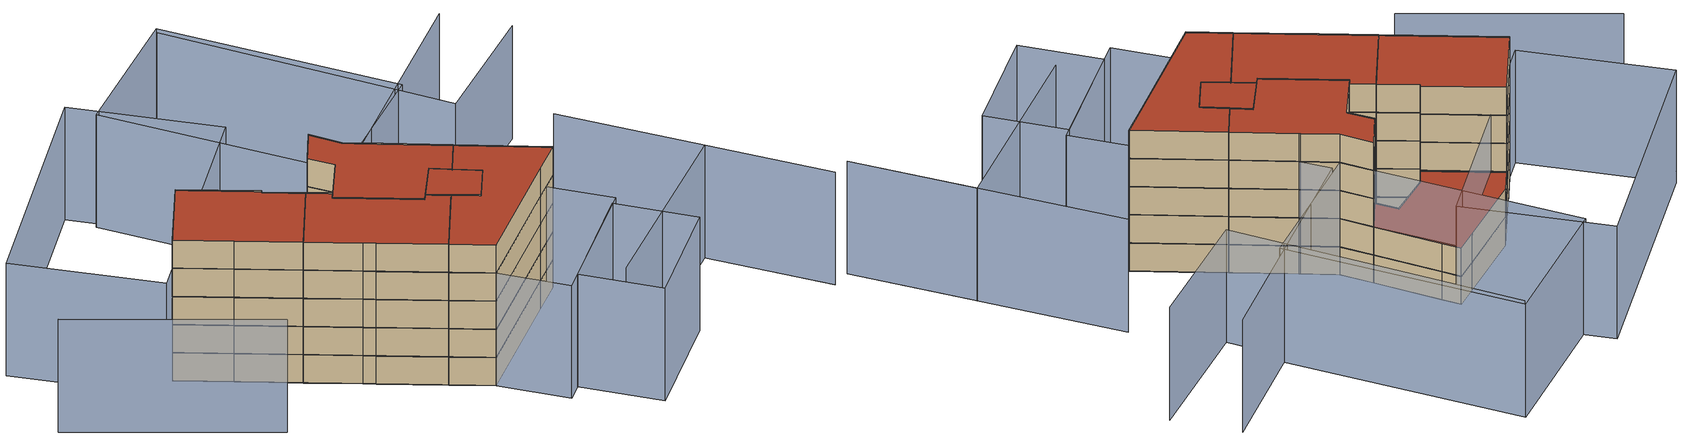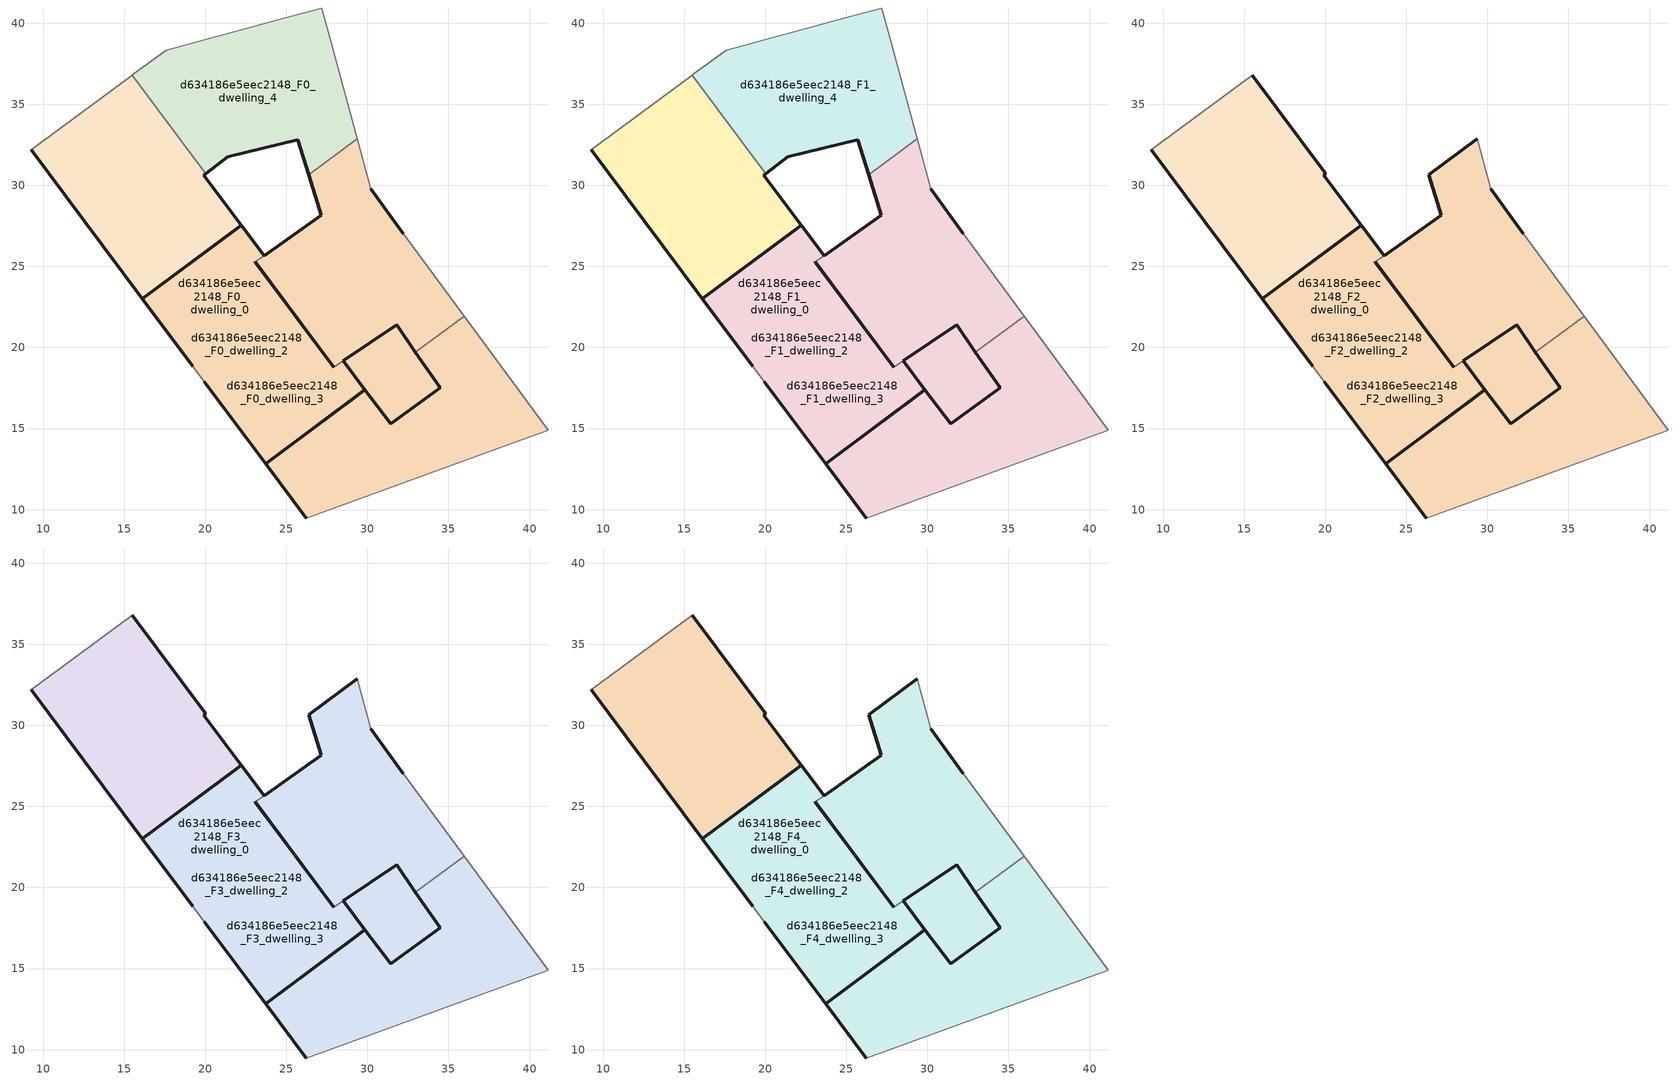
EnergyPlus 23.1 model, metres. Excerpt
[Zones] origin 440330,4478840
d634186e5eec2148_F0_dwelling_0
 floor ground (EU_floor_Construction): 37.81,13.7 41.15,14.91 35.96,21.94 32.96,19.71 34.48,17.51 31.44,15.28 29.85,17.38 29.29,16.96 23.73,12.82 26.22,9.49 z0; 29.85,17.38 28.5,19.17 27.93,18.79 23.09,25.27 23.65,25.67 22.23,27.55 21.69,27.15 16.13,23 19.23,18.85 19.95,17.89 23.73,12.82 z0
 wall outside (EU_wall_Construction): 26.22,9.49 23.73,12.82 29.85,17.38 31.44,15.28 34.48,17.51 32.97,19.71 z0:3
 wall adiabatic (EU_wall_Construction): 35.96,21.94 41.15,14.91 37.82,13.7 26.22,9.49 z0:3
 wall to d634186e5eec2148_F0_dwelling_2 (EU_wall_Construction): 32.96,19.71 35.96,21.94 z0:3
d634186e5eec2148_F0_dwelling_1
 floor ground (EU_floor_Construction): 37.81,13.7 41.15,14.91 35.96,21.94 32.96,19.71 34.48,17.51 31.44,15.28 29.85,17.38 29.29,16.96 23.73,12.82 26.22,9.49 z0; 29.85,17.38 28.5,19.17 27.93,18.79 25.51,22.03 23.09,25.27 23.65,25.67 22.23,27.55 16.13,23 19.23,18.85 19.95,17.89 23.73,12.82 z0; 32.96,19.71 35.96,21.94 32.33,26.86 32.21,27.03 30.2,29.79 29.37,32.87 26.39,30.65 27.16,28.16 23.65,25.67 23.09,25.27 23.1,25.27 25.51,22.03 27.93,18.79 28.5,19.17 31.8,21.4 z0; 34.48,17.51 32.96,19.71 31.8,21.4 28.5,19.17 29.85,17.38 31.44,15.28 z0; 21.69,27.15 22.23,27.55 19.91,30.63 20.04,30.72 15.51,36.8 9.28,32.19 12.52,27.84 16.13,23 z0; 21.69,27.15 16.13,23 22.23,27.55 z0
 wall outside (EU_wall_Construction): 19.23,18.85 16.13,23 21.69,27.15 22.23,27.55 23.65,25.67 / 23.09,25.27 27.93,18.79 / 28.5,19.17 29.85,17.38 29.29,16.96 23.73,12.82 19.95,17.89 z0:3
 wall adiabatic (EU_wall_Construction): 19.95,17.89 19.23,18.85 z0:3
 wall to d634186e5eec2148_F0_dwelling_2 (EU_wall_Construction): 23.65,25.67 23.09,25.27 / 27.93,18.79 28.5,19.17 z0:3
d634186e5eec2148_F0_dwelling_2
 floor ground (EU_floor_Construction): 29.29,16.96 29.85,17.38 28.5,19.17 27.93,18.79 25.51,22.03 23.09,25.27 23.65,25.67 22.23,27.55 21.69,27.15 16.13,23 19.23,18.85 19.95,17.89 23.73,12.82 z0; 32.96,19.71 35.96,21.94 32.33,26.86 32.21,27.03 30.2,29.79 29.37,32.87 26.39,30.65 27.16,28.16 23.65,25.67 23.09,25.27 23.1,25.27 25.51,22.03 27.93,18.79 28.5,19.17 31.8,21.4 z0
 wall outside (EU_wall_Construction): 23.65,25.67 27.16,28.16 26.39,30.65 / 30.2,29.79 32.21,27.03 / 32.97,19.71 31.8,21.4 28.5,19.17 / 27.93,18.79 23.1,25.27 23.09,25.27 z0:3
 wall adiabatic (EU_wall_Construction): 29.37,32.87 30.2,29.79 / 32.21,27.03 32.33,26.86 35.96,21.94 z0:3
 wall to d634186e5eec2148_F0_dwelling_4 (EU_wall_Construction): 26.39,30.65 29.37,32.87 z0:3
d634186e5eec2148_F0_dwelling_3
 floor ground (EU_floor_Construction): 21.69,27.15 22.23,27.55 19.91,30.63 20.04,30.72 15.51,36.8 9.28,32.19 12.52,27.84 16.13,23 z0; 21.69,27.15 16.13,23 22.23,27.55 z0; 29.29,16.96 29.85,17.38 28.5,19.17 27.93,18.79 23.09,25.27 23.65,25.67 22.23,27.55 16.13,23 19.23,18.85 19.95,17.89 23.73,12.82 z0
 wall outside (EU_wall_Construction): 20.04,30.72 19.91,30.63 22.23,27.55 16.13,23 12.52,27.84 9.28,32.19 z0:3
 wall adiabatic (EU_wall_Construction): 9.28,32.19 15.51,36.8 z0:3
 wall to d634186e5eec2148_F0_dwelling_4 (EU_wall_Construction): 15.51,36.8 20.04,30.72 z0:3
d634186e5eec2148_F0_dwelling_4
 floor ground (EU_floor_Construction): 29.37,32.87 27.67,39.14 27.19,40.94 24.84,40.3 17.61,38.34 15.61,36.87 15.51,36.8 20.04,30.72 21.38,31.77 25.72,32.82 26.39,30.65 z0
 wall outside (EU_wall_Construction): 26.39,30.65 25.72,32.82 21.38,31.77 20.04,30.72 z0:3
 wall adiabatic (EU_wall_Construction): 15.51,36.8 15.61,36.87 17.61,38.34 24.84,40.3 27.19,40.94 27.67,39.14 29.37,32.87 z0:3
d634186e5eec2148_F1_dwelling_0
 floor outside (EU_floor_Construction): 37.81,13.7 41.15,14.91 35.96,21.94 32.96,19.71 34.48,17.51 31.44,15.28 29.85,17.38 29.29,16.96 23.73,12.82 26.22,9.49 z3
 floor to d634186e5eec2148_F0_dwelling_0 (EU_floor_Construction): 29.85,17.38 28.5,19.17 27.93,18.79 23.09,25.27 23.65,25.67 22.23,27.55 21.69,27.15 16.13,23 19.23,18.85 19.95,17.89 23.73,12.82 z3
 wall outside (EU_wall_Construction): 26.22,9.49 23.73,12.82 29.85,17.38 31.44,15.28 34.48,17.51 32.97,19.71 z3:6
 wall adiabatic (EU_wall_Construction): 35.96,21.94 41.15,14.91 37.82,13.7 26.22,9.49 z3:6
 wall to d634186e5eec2148_F1_dwelling_2 (EU_wall_Construction): 32.96,19.71 35.96,21.94 z3:6
d634186e5eec2148_F1_dwelling_1
 floor outside (EU_floor_Construction): 21.69,27.15 22.23,27.55 19.91,30.63 20.04,30.72 15.51,36.8 9.28,32.19 12.52,27.84 16.13,23 z3
 floor to d634186e5eec2148_F0_dwelling_1 (EU_floor_Construction): 37.81,13.7 41.15,14.91 35.96,21.94 32.96,19.71 34.48,17.51 31.44,15.28 29.85,17.38 29.29,16.96 23.73,12.82 26.22,9.49 z3; 29.85,17.38 28.5,19.17 27.93,18.79 25.51,22.03 23.09,25.27 23.65,25.67 22.23,27.55 16.13,23 19.23,18.85 19.95,17.89 23.73,12.82 z3; 32.96,19.71 35.96,21.94 32.33,26.86 32.21,27.03 30.2,29.79 29.37,32.87 26.39,30.65 27.16,28.16 23.65,25.67 23.09,25.27 23.1,25.27 25.51,22.03 27.93,18.79 28.5,19.17 31.8,21.4 z3; 34.48,17.51 32.96,19.71 31.8,21.4 28.5,19.17 29.85,17.38 31.44,15.28 z3
 floor to d634186e5eec2148_F0_dwelling_3 (EU_floor_Construction): 21.69,27.15 16.13,23 22.23,27.55 z3
 wall outside (EU_wall_Construction): 19.23,18.85 16.13,23 21.69,27.15 22.23,27.55 23.65,25.67 / 23.09,25.27 27.93,18.79 / 28.5,19.17 29.85,17.38 29.29,16.96 23.73,12.82 19.95,17.89 z3:6
 wall adiabatic (EU_wall_Construction): 19.95,17.89 19.23,18.85 z3:6
 wall to d634186e5eec2148_F1_dwelling_2 (EU_wall_Construction): 23.65,25.67 23.09,25.27 / 27.93,18.79 28.5,19.17 z3:6
d634186e5eec2148_F1_dwelling_2
 floor to d634186e5eec2148_F0_dwelling_2 (EU_floor_Construction): 29.29,16.96 29.85,17.38 28.5,19.17 27.93,18.79 25.51,22.03 23.09,25.27 23.65,25.67 22.23,27.55 21.69,27.15 16.13,23 19.23,18.85 19.95,17.89 23.73,12.82 z3; 32.96,19.71 35.96,21.94 32.33,26.86 32.21,27.03 30.2,29.79 29.37,32.87 26.39,30.65 27.16,28.16 23.65,25.67 23.09,25.27 23.1,25.27 25.51,22.03 27.93,18.79 28.5,19.17 31.8,21.4 z3
 wall outside (EU_wall_Construction): 23.65,25.67 27.16,28.16 26.39,30.65 / 30.2,29.79 32.21,27.03 / 32.97,19.71 31.8,21.4 28.5,19.17 / 27.93,18.79 23.1,25.27 23.09,25.27 z3:6
 wall adiabatic (EU_wall_Construction): 29.37,32.87 30.2,29.79 / 32.21,27.03 32.33,26.86 35.96,21.94 z3:6
 wall to d634186e5eec2148_F1_dwelling_4 (EU_wall_Construction): 26.39,30.65 29.37,32.87 z3:6
d634186e5eec2148_F1_dwelling_3
 floor to d634186e5eec2148_F0_dwelling_3 (EU_floor_Construction): 21.69,27.15 22.23,27.55 19.91,30.63 20.04,30.72 15.51,36.8 9.28,32.19 12.52,27.84 16.13,23 z3; 21.69,27.15 16.13,23 22.23,27.55 z3; 29.29,16.96 29.85,17.38 28.5,19.17 27.93,18.79 23.09,25.27 23.65,25.67 22.23,27.55 16.13,23 19.23,18.85 19.95,17.89 23.73,12.82 z3
 wall outside (EU_wall_Construction): 20.04,30.72 19.91,30.63 22.23,27.55 16.13,23 12.52,27.84 9.28,32.19 z3:6
 wall adiabatic (EU_wall_Construction): 9.28,32.19 15.51,36.8 z3:6
 wall to d634186e5eec2148_F1_dwelling_4 (EU_wall_Construction): 15.51,36.8 20.04,30.72 z3:6
d634186e5eec2148_F1_dwelling_4
 floor to d634186e5eec2148_F0_dwelling_4 (EU_floor_Construction): 29.37,32.87 27.67,39.14 27.19,40.94 24.84,40.3 17.61,38.34 15.61,36.87 15.51,36.8 20.04,30.72 21.38,31.77 25.71,32.82 26.39,30.65 z3
 wall outside (EU_wall_Construction): 26.39,30.65 25.72,32.82 21.38,31.77 20.04,30.72 z3:6
 wall adiabatic (EU_wall_Construction): 15.51,36.8 15.61,36.87 17.61,38.34 24.84,40.3 27.19,40.94 27.67,39.14 29.37,32.87 z3:6
 roof outside (EU_roof_Construction): 27.19,40.94 27.67,39.14 29.37,32.87 26.39,30.65 25.72,32.82 21.38,31.77 20.04,30.72 15.51,36.8 15.61,36.87 17.61,38.34 24.84,40.3 z6
d634186e5eec2148_F2_dwelling_0
 floor outside (EU_floor_Construction): 37.81,13.7 41.15,14.91 35.96,21.94 32.96,19.71 34.48,17.51 31.44,15.28 29.85,17.38 29.29,16.96 23.73,12.82 26.22,9.49 z6
 floor to d634186e5eec2148_F1_dwelling_0 (EU_floor_Construction): 29.85,17.38 28.5,19.17 27.93,18.79 23.09,25.27 23.65,25.67 22.23,27.55 21.69,27.15 16.13,23 19.23,18.85 19.95,17.89 23.73,12.82 z6
 wall outside (EU_wall_Construction): 26.22,9.49 23.73,12.82 29.85,17.38 31.44,15.28 34.48,17.51 32.97,19.71 z6:9
 wall adiabatic (EU_wall_Construction): 35.96,21.94 41.15,14.91 37.82,13.7 26.22,9.49 z6:9
 wall to d634186e5eec2148_F2_dwelling_2 (EU_wall_Construction): 32.96,19.71 35.96,21.94 z6:9
d634186e5eec2148_F2_dwelling_1
 floor outside (EU_floor_Construction): 21.69,27.15 22.23,27.55 19.91,30.63 20.04,30.72 15.51,36.8 9.28,32.19 12.52,27.84 16.13,23 z6
 floor to d634186e5eec2148_F1_dwelling_1 (EU_floor_Construction): 37.81,13.7 41.15,14.91 35.96,21.94 32.96,19.71 34.48,17.51 31.44,15.28 29.85,17.38 29.29,16.96 23.73,12.82 26.22,9.49 z6; 29.85,17.38 28.5,19.17 27.93,18.79 25.51,22.03 23.09,25.27 23.65,25.67 22.23,27.55 16.13,23 19.23,18.85 19.95,17.89 23.73,12.82 z6; 32.96,19.71 35.96,21.94 32.33,26.86 32.21,27.03 30.2,29.79 29.37,32.87 26.39,30.65 27.16,28.16 23.65,25.67 23.09,25.27 23.1,25.27 25.51,22.03 27.93,18.79 28.5,19.17 31.8,21.4 z6; 34.48,17.51 32.96,19.71 31.8,21.4 28.5,19.17 29.85,17.38 31.44,15.28 z6
 floor to d634186e5eec2148_F1_dwelling_3 (EU_floor_Construction): 21.69,27.15 16.13,23 22.23,27.55 z6
 wall outside (EU_wall_Construction): 19.23,18.85 16.13,23 21.69,27.15 22.23,27.55 23.65,25.67 / 23.09,25.27 27.93,18.79 / 28.5,19.17 29.85,17.38 29.29,16.96 23.73,12.82 19.95,17.89 z6:9
 wall adiabatic (EU_wall_Construction): 19.95,17.89 19.23,18.85 z6:9
 wall to d634186e5eec2148_F2_dwelling_2 (EU_wall_Construction): 23.65,25.67 23.09,25.27 / 27.93,18.79 28.5,19.17 z6:9
d634186e5eec2148_F2_dwelling_2
 floor to d634186e5eec2148_F1_dwelling_2 (EU_floor_Construction): 29.29,16.96 29.85,17.38 28.5,19.17 27.93,18.79 25.51,22.03 23.09,25.27 23.65,25.67 22.23,27.55 21.69,27.15 16.13,23 19.23,18.85 19.95,17.89 23.73,12.82 z6; 32.96,19.71 35.96,21.94 32.33,26.86 32.21,27.03 30.2,29.79 29.37,32.87 26.39,30.65 27.16,28.16 23.65,25.67 23.09,25.27 23.1,25.27 25.51,22.03 27.93,18.79 28.5,19.17 31.8,21.4 z6
 wall outside (EU_wall_Construction): 23.65,25.67 27.16,28.16 26.39,30.65 29.37,32.87 / 30.2,29.79 32.21,27.03 / 32.97,19.71 31.8,21.4 28.5,19.17 / 27.93,18.79 23.1,25.27 23.09,25.27 z6:9
 wall adiabatic (EU_wall_Construction): 29.37,32.87 30.2,29.79 / 32.21,27.03 32.33,26.86 35.96,21.94 z6:9
d634186e5eec2148_F2_dwelling_3
 floor to d634186e5eec2148_F1_dwelling_3 (EU_floor_Construction): 21.69,27.15 22.23,27.55 19.91,30.63 20.04,30.72 15.51,36.8 9.28,32.19 12.52,27.84 16.13,23 z6; 21.69,27.15 16.13,23 22.23,27.55 z6; 29.29,16.96 29.85,17.38 28.5,19.17 27.93,18.79 23.09,25.27 23.65,25.67 22.23,27.55 16.13,23 19.23,18.85 19.95,17.89 23.73,12.82 z6
 wall outside (EU_wall_Construction): 15.51,36.8 20.04,30.72 19.91,30.63 22.23,27.55 16.13,23 12.52,27.84 9.28,32.19 z6:9
 wall adiabatic (EU_wall_Construction): 9.28,32.19 15.51,36.8 z6:9
d634186e5eec2148_F3_dwelling_0
 floor outside (EU_floor_Construction): 37.81,13.7 41.15,14.91 35.96,21.94 32.96,19.71 34.48,17.51 31.44,15.28 29.85,17.38 29.29,16.96 23.73,12.82 26.22,9.49 z9
 floor to d634186e5eec2148_F2_dwelling_0 (EU_floor_Construction): 29.85,17.38 28.5,19.17 27.93,18.79 23.09,25.27 23.65,25.67 22.23,27.55 21.69,27.15 16.13,23 19.23,18.85 19.95,17.89 23.73,12.82 z9
 wall outside (EU_wall_Construction): 26.22,9.49 23.73,12.82 29.85,17.38 31.44,15.28 34.48,17.51 32.97,19.71 z9:12
 wall adiabatic (EU_wall_Construction): 35.96,21.94 41.15,14.91 37.82,13.7 26.22,9.49 z9:12
 wall to d634186e5eec2148_F3_dwelling_2 (EU_wall_Construction): 32.96,19.71 35.96,21.94 z9:12
d634186e5eec2148_F3_dwelling_1
 floor outside (EU_floor_Construction): 21.69,27.15 22.23,27.55 19.91,30.63 20.04,30.72 15.51,36.8 9.28,32.19 12.52,27.84 16.13,23 z9
 floor to d634186e5eec2148_F2_dwelling_1 (EU_floor_Construction): 37.81,13.7 41.15,14.91 35.96,21.94 32.96,19.71 34.48,17.51 31.44,15.28 29.85,17.38 29.29,16.96 23.73,12.82 26.22,9.49 z9; 29.85,17.38 28.5,19.17 27.93,18.79 25.51,22.03 23.09,25.27 23.65,25.67 22.23,27.55 16.13,23 19.23,18.85 19.95,17.89 23.73,12.82 z9; 32.96,19.71 35.96,21.94 32.33,26.86 32.21,27.03 30.2,29.79 29.37,32.87 26.39,30.65 27.16,28.16 23.65,25.67 23.09,25.27 23.1,25.27 25.51,22.03 27.93,18.79 28.5,19.17 31.8,21.4 z9; 34.48,17.51 32.96,19.71 31.8,21.4 28.5,19.17 29.85,17.38 31.44,15.28 z9
 floor to d634186e5eec2148_F2_dwelling_3 (EU_floor_Construction): 21.69,27.15 16.13,23 22.23,27.55 z9
 wall outside (EU_wall_Construction): 19.23,18.85 16.13,23 21.69,27.15 22.23,27.55 23.65,25.67 / 23.09,25.27 27.93,18.79 / 28.5,19.17 29.85,17.38 29.29,16.96 23.73,12.82 19.95,17.89 z9:12
 wall adiabatic (EU_wall_Construction): 19.95,17.89 19.23,18.85 z9:12
 wall to d634186e5eec2148_F3_dwelling_2 (EU_wall_Construction): 23.65,25.67 23.09,25.27 / 27.93,18.79 28.5,19.17 z9:12
d634186e5eec2148_F3_dwelling_2
 floor to d634186e5eec2148_F2_dwelling_2 (EU_floor_Construction): 29.29,16.96 29.85,17.38 28.5,19.17 27.93,18.79 25.51,22.03 23.09,25.27 23.65,25.67 22.23,27.55 21.69,27.15 16.13,23 19.23,18.85 19.95,17.89 23.73,12.82 z9; 32.96,19.71 35.96,21.94 32.33,26.86 32.21,27.03 30.2,29.79 29.37,32.87 26.39,30.65 27.16,28.16 23.65,25.67 23.09,25.27 23.1,25.27 25.51,22.03 27.93,18.79 28.5,19.17 31.8,21.4 z9
 wall outside (EU_wall_Construction): 23.65,25.67 27.16,28.16 26.39,30.65 29.37,32.87 / 30.2,29.79 32.21,27.03 / 32.97,19.71 31.8,21.4 28.5,19.17 / 27.93,18.79 23.1,25.27 23.09,25.27 z9:12
 wall adiabatic (EU_wall_Construction): 29.37,32.87 30.2,29.79 / 32.21,27.03 32.33,26.86 35.96,21.94 z9:12
d634186e5eec2148_F3_dwelling_3
 floor to d634186e5eec2148_F2_dwelling_3 (EU_floor_Construction): 21.69,27.15 22.23,27.55 19.91,30.63 20.04,30.72 15.51,36.8 9.28,32.19 12.52,27.84 16.13,23 z9; 21.69,27.15 16.13,23 22.23,27.55 z9; 29.29,16.96 29.85,17.38 28.5,19.17 27.93,18.79 23.09,25.27 23.65,25.67 22.23,27.55 16.13,23 19.23,18.85 19.95,17.89 23.73,12.82 z9
 wall outside (EU_wall_Construction): 15.51,36.8 20.04,30.72 19.91,30.63 22.23,27.55 16.13,23 12.52,27.84 9.28,32.19 z9:12
 wall adiabatic (EU_wall_Construction): 9.28,32.19 15.51,36.8 z9:12
d634186e5eec2148_F4_dwelling_0
 floor outside (EU_floor_Construction): 37.81,13.7 41.15,14.91 35.96,21.94 32.96,19.71 34.48,17.51 31.44,15.28 29.85,17.38 29.29,16.96 23.73,12.82 26.22,9.49 z12
 floor to d634186e5eec2148_F3_dwelling_0 (EU_floor_Construction): 29.85,17.38 28.5,19.17 27.93,18.79 23.09,25.27 23.65,25.67 22.23,27.55 21.69,27.15 16.13,23 19.23,18.85 19.95,17.89 23.73,12.82 z12
 wall outside (EU_wall_Construction): 26.22,9.49 23.73,12.82 29.85,17.38 31.44,15.28 34.48,17.51 32.97,19.71 z12:15
 wall adiabatic (EU_wall_Construction): 35.96,21.94 41.15,14.91 37.82,13.7 26.22,9.49 z12:15
 wall to d634186e5eec2148_F4_dwelling_2 (EU_wall_Construction): 32.96,19.71 35.96,21.94 z12:15
 roof outside (EU_roof_Construction): 23.65,25.67 23.09,25.27 27.93,18.79 28.5,19.17 29.85,17.38 23.73,12.82 19.95,17.89 19.23,18.85 16.13,23 21.69,27.15 22.23,27.55 z15; 35.96,21.94 41.15,14.91 37.81,13.7 26.22,9.49 23.73,12.82 29.29,16.96 29.85,17.38 31.44,15.28 34.48,17.51 32.96,19.71 z15
d634186e5eec2148_F4_dwelling_1
 floor outside (EU_floor_Construction): 21.69,27.15 22.23,27.55 19.91,30.63 20.04,30.72 15.51,36.8 9.28,32.19 12.52,27.84 16.13,23 z12
 floor to d634186e5eec2148_F3_dwelling_1 (EU_floor_Construction): 37.81,13.7 41.15,14.91 35.96,21.94 32.96,19.71 34.48,17.51 31.44,15.28 29.85,17.38 29.29,16.96 23.73,12.82 26.22,9.49 z12; 29.85,17.38 28.5,19.17 27.93,18.79 25.51,22.03 23.09,25.27 23.65,25.67 22.23,27.55 16.13,23 19.23,18.85 19.95,17.89 23.73,12.82 z12; 32.96,19.71 35.96,21.94 32.33,26.86 32.21,27.03 30.2,29.79 29.37,32.87 26.39,30.65 27.16,28.16 23.65,25.67 23.09,25.27 23.1,25.27 25.51,22.03 27.93,18.79 28.5,19.17 31.8,21.4 z12; 34.48,17.51 32.96,19.71 31.8,21.4 28.5,19.17 29.85,17.38 31.44,15.28 z12
 floor to d634186e5eec2148_F3_dwelling_3 (EU_floor_Construction): 21.69,27.15 16.13,23 22.23,27.55 z12
 wall outside (EU_wall_Construction): 19.23,18.85 16.13,23 21.69,27.15 22.23,27.55 23.65,25.67 / 23.09,25.27 27.93,18.79 / 28.5,19.17 29.85,17.38 29.29,16.96 23.73,12.82 19.95,17.89 z12:15
 wall adiabatic (EU_wall_Construction): 19.95,17.89 19.23,18.85 z12:15
 wall to d634186e5eec2148_F4_dwelling_2 (EU_wall_Construction): 23.65,25.67 23.09,25.27 / 27.93,18.79 28.5,19.17 z12:15
 roof outside (EU_roof_Construction): 23.65,25.67 23.09,25.27 25.51,22.03 27.93,18.79 28.5,19.17 29.85,17.38 23.73,12.82 19.95,17.89 19.23,18.85 16.13,23 22.23,27.55 z15; 35.96,21.94 41.15,14.91 37.81,13.7 26.22,9.49 23.73,12.82 29.29,16.96 29.85,17.38 31.44,15.28 34.48,17.51 32.96,19.71 z15; 32.96,19.71 34.48,17.51 31.44,15.28 29.85,17.38 28.5,19.17 31.8,21.4 z15; 30.2,29.79 32.21,27.03 32.33,26.86 35.96,21.94 32.96,19.71 31.8,21.4 28.5,19.17 27.93,18.79 25.51,22.03 23.1,25.27 23.09,25.27 23.65,25.67 27.16,28.16 26.39,30.65 29.37,32.87 z15; 22.23,27.55 16.13,23 21.69,27.15 z15; 20.04,30.72 19.91,30.63 22.23,27.55 21.69,27.15 16.13,23 12.52,27.84 9.28,32.19 15.51,36.8 z15
d634186e5eec2148_F4_dwelling_2
 floor to d634186e5eec2148_F3_dwelling_2 (EU_floor_Construction): 29.29,16.96 29.85,17.38 28.5,19.17 27.93,18.79 25.51,22.03 23.09,25.27 23.65,25.67 22.23,27.55 21.69,27.15 16.13,23 19.23,18.85 19.95,17.89 23.73,12.82 z12; 32.96,19.71 35.96,21.94 32.33,26.86 32.21,27.03 30.2,29.79 29.37,32.87 26.39,30.65 27.16,28.16 23.65,25.67 23.09,25.27 23.1,25.27 25.51,22.03 27.93,18.79 28.5,19.17 31.8,21.4 z12
 wall outside (EU_wall_Construction): 23.65,25.67 27.16,28.16 26.39,30.65 29.37,32.87 / 30.2,29.79 32.21,27.03 / 32.97,19.71 31.8,21.4 28.5,19.17 / 27.93,18.79 23.1,25.27 23.09,25.27 z12:15
 wall adiabatic (EU_wall_Construction): 29.37,32.87 30.2,29.79 / 32.21,27.03 32.33,26.86 35.96,21.94 z12:15
 roof outside (EU_roof_Construction): 23.65,25.67 23.09,25.27 25.51,22.03 27.93,18.79 28.5,19.17 29.85,17.38 29.29,16.96 23.73,12.82 19.95,17.89 19.23,18.85 16.13,23 21.69,27.15 22.23,27.55 z15; 30.2,29.79 32.21,27.03 32.33,26.86 35.96,21.94 32.96,19.71 31.8,21.4 28.5,19.17 27.93,18.79 25.51,22.03 23.1,25.27 23.09,25.27 23.65,25.67 27.16,28.16 26.39,30.65 29.37,32.87 z15
d634186e5eec2148_F4_dwelling_3
 floor to d634186e5eec2148_F3_dwelling_3 (EU_floor_Construction): 21.69,27.15 22.23,27.55 19.91,30.63 20.04,30.72 15.51,36.8 9.28,32.19 12.52,27.84 16.13,23 z12; 21.69,27.15 16.13,23 22.23,27.55 z12; 29.29,16.96 29.85,17.38 28.5,19.17 27.93,18.79 23.09,25.27 23.65,25.67 22.23,27.55 16.13,23 19.23,18.85 19.95,17.89 23.73,12.82 z12
 wall outside (EU_wall_Construction): 15.51,36.8 20.04,30.72 19.91,30.63 22.23,27.55 16.13,23 12.52,27.84 9.28,32.19 z12:15
 wall adiabatic (EU_wall_Construction): 9.28,32.19 15.51,36.8 z12:15
 roof outside (EU_roof_Construction): 22.23,27.55 16.13,23 21.69,27.15 z15; 20.04,30.72 19.91,30.63 22.23,27.55 21.69,27.15 16.13,23 12.52,27.84 9.28,32.19 15.51,36.8 z15; 23.65,25.67 23.09,25.27 27.93,18.79 28.5,19.17 29.85,17.38 29.29,16.96 23.73,12.82 19.95,17.89 19.23,18.85 16.13,23 22.23,27.55 z15
shading: 33.89,1.08 52.91,7.31 / 52.91,7.31 56.68,-4.21 / 37.1,13.46 31.3,29.78 / 31.3,29.78 54.35,37.97 / -3.02,35.19 9.35,19.44 / 56.84,31.8 44.4,28.33 / 44.4,28.33 36.81,55.58 / 56.69,-4.22 48.49,20.64 / 43.95,0.8 33.57,-3.52 / 33.57,-3.52 30.52,3.81 / 30.52,3.81 40.91,8.13 / 40.91,8.13 43.95,0.8 / 41.73,8.42 28.83,3.12 / 28.83,3.12 26.22,9.49 / 26.22,9.49 39.12,14.79 / 39.12,14.79 41.73,8.42 / 29.17,41.9 7.21,31.18 / 7.21,31.18 0.9,44.11 / 0.9,44.11 22.85,54.83 / 22.85,54.83 29.17,41.9 / 43.77,33.79 30.2,29.79 / 30.2,29.79 23.66,51.98 / 23.66,51.98 37.22,55.98 / 37.22,55.98 43.77,33.79 z0:12
[Building]
EU S2 Campaign: North Axis=0; Terrain=City; Solar Distribution=FullExterior
[Site:Location]
Madrid: Latitude=40.5; Longitude=-3.5; Time Zone=1; Elevation=609
[SizingPeriod:WeatherFileDays]
AnnualSizingPeriod: Begin Month=1; Begin Day of Month=1; End Month=12; End Day of Month=31; Day of Week for Start Day=Monday; Use Weather File Daylight Saving Period=No; Use Weather File Rain and Snow Indicators=No
[MATERIAL]
EU_InternalMass_Material: Roughness=MediumRough; Thickness=0.1; Conductivity=1; Density=1800; Specific Heat=900; Thermal Absorptance=0.9; Solar Absorptance=0.7; Visible Absorptance=0.7
[MATERIAL:NOMASS] Roughness=MediumRough; Thermal Absorptance=0.9; Solar Absorptance=0.7; Visible Absorptance=0.7
Name | Thermal Resistance
EU_wall_NoMass | 0.609216
EU_roof_NoMass | 0.513268
EU_floor_NoMass | 0.568163
[CONSTRUCTION]
EU_wall_Construction: EU_wall_NoMass
EU_roof_Construction: EU_roof_NoMass
EU_floor_Construction: EU_floor_NoMass
EU_InternalMass_Construction: EU_InternalMass_Material
[ZONE] Type=1; Multiplier=1; Ceiling Height=autocalculate; Floor Area=autocalculate; Part of Total Floor Area=Yes
Name | Volume
d634186e5eec2148_F0_dwelling_0; d634186e5eec2148_F1_dwelling_0; d634186e5eec2148_F2_dwelling_0; d634186e5eec2148_F3_dwelling_0; d634186e5eec2148_F4_dwelling_0 | 538.333
d634186e5eec2148_F0_dwelling_1; d634186e5eec2148_F1_dwelling_1; d634186e5eec2148_F2_dwelling_1; d634186e5eec2148_F3_dwelling_1; d634186e5eec2148_F4_dwelling_1 | 1113.46
d634186e5eec2148_F0_dwelling_2 | 528.86
d634186e5eec2148_F1_dwelling_2; d634186e5eec2148_F2_dwelling_2; d634186e5eec2148_F3_dwelling_2; d634186e5eec2148_F4_dwelling_2 | 528.861
d634186e5eec2148_F0_dwelling_3; d634186e5eec2148_F1_dwelling_3; d634186e5eec2148_F2_dwelling_3; d634186e5eec2148_F3_dwelling_3; d634186e5eec2148_F4_dwelling_3 | 538.304
d634186e5eec2148_F0_dwelling_4; d634186e5eec2148_F1_dwelling_4 | 264.431
[INTERNALMASS] Construction=EU_InternalMass_Construction
Name | Zone or ZoneList | Surface Area
d634186e5eec2148_F0_dwelling_0_EU_InternalMass | d634186e5eec2148_F0_dwelling_0 | 88.1484
d634186e5eec2148_F0_dwelling_1_EU_InternalMass | d634186e5eec2148_F0_dwelling_1 | 91.2957
d634186e5eec2148_F0_dwelling_2_EU_InternalMass | d634186e5eec2148_F0_dwelling_2 | 84.9909
d634186e5eec2148_F0_dwelling_3_EU_InternalMass | d634186e5eec2148_F0_dwelling_3 | 88.1398
d634186e5eec2148_F0_dwelling_4_EU_InternalMass | d634186e5eec2148_F0_dwelling_4 | 88.1438
d634186e5eec2148_F1_dwelling_0_EU_InternalMass | d634186e5eec2148_F1_dwelling_0 | 88.1484
d634186e5eec2148_F1_dwelling_1_EU_InternalMass | d634186e5eec2148_F1_dwelling_1 | 91.2957
d634186e5eec2148_F1_dwelling_2_EU_InternalMass | d634186e5eec2148_F1_dwelling_2 | 84.9909
d634186e5eec2148_F1_dwelling_3_EU_InternalMass | d634186e5eec2148_F1_dwelling_3 | 88.1398
d634186e5eec2148_F1_dwelling_4_EU_InternalMass | d634186e5eec2148_F1_dwelling_4 | 88.1438
d634186e5eec2148_F2_dwelling_0_EU_InternalMass | d634186e5eec2148_F2_dwelling_0 | 148.809
d634186e5eec2148_F2_dwelling_1_EU_InternalMass | d634186e5eec2148_F2_dwelling_1 | 65.633
d634186e5eec2148_F2_dwelling_2_EU_InternalMass | d634186e5eec2148_F2_dwelling_2 | 116.092
d634186e5eec2148_F2_dwelling_3_EU_InternalMass | d634186e5eec2148_F2_dwelling_3 | 110.178
d634186e5eec2148_F3_dwelling_0_EU_InternalMass | d634186e5eec2148_F3_dwelling_0 | 148.809
d634186e5eec2148_F3_dwelling_1_EU_InternalMass | d634186e5eec2148_F3_dwelling_1 | 65.633
d634186e5eec2148_F3_dwelling_2_EU_InternalMass | d634186e5eec2148_F3_dwelling_2 | 116.092
d634186e5eec2148_F3_dwelling_3_EU_InternalMass | d634186e5eec2148_F3_dwelling_3 | 110.178
d634186e5eec2148_F4_dwelling_0_EU_InternalMass | d634186e5eec2148_F4_dwelling_0 | 148.809
d634186e5eec2148_F4_dwelling_1_EU_InternalMass | d634186e5eec2148_F4_dwelling_1 | 65.633
d634186e5eec2148_F4_dwelling_2_EU_InternalMass | d634186e5eec2148_F4_dwelling_2 | 116.092
d634186e5eec2148_F4_dwelling_3_EU_InternalMass | d634186e5eec2148_F4_dwelling_3 | 110.178
[OTHEREQUIPMENT] Fuel Type=Electricity; Design Level Calculation Method=Watts/Area; Power per Zone Floor Area=1; Fraction Latent=0; Fraction Radiant=0; Fraction Lost=0; Carbon Dioxide Generation Rate=0; EndUse Subcategory=EU_Step8_InternalGains
Name | Zone or ZoneList or Space or SpaceList | Schedule
EU_Step8_InternalGain_d634186e5eec2148_F0_dwelling_0_f000 | d634186e5eec2148_F0_dwelling_0 | EU_Step8_GainSchedule_d634186e5eec2148_F0_dwelling_0_f000
EU_Step8_InternalGain_d634186e5eec2148_F0_dwelling_1_f000 | d634186e5eec2148_F0_dwelling_1 | EU_Step8_GainSchedule_d634186e5eec2148_F0_dwelling_1_f000
EU_Step8_InternalGain_d634186e5eec2148_F0_dwelling_2_f000 | d634186e5eec2148_F0_dwelling_2 | EU_Step8_GainSchedule_d634186e5eec2148_F0_dwelling_2_f000
EU_Step8_InternalGain_d634186e5eec2148_F0_dwelling_3_f000 | d634186e5eec2148_F0_dwelling_3 | EU_Step8_GainSchedule_d634186e5eec2148_F0_dwelling_3_f000
EU_Step8_InternalGain_d634186e5eec2148_F0_dwelling_4_f000 | d634186e5eec2148_F0_dwelling_4 | EU_Step8_GainSchedule_d634186e5eec2148_F0_dwelling_4_f000
EU_Step8_InternalGain_d634186e5eec2148_F1_dwelling_0_f000 | d634186e5eec2148_F1_dwelling_0 | EU_Step8_GainSchedule_d634186e5eec2148_F1_dwelling_0_f000
EU_Step8_InternalGain_d634186e5eec2148_F1_dwelling_1_f000 | d634186e5eec2148_F1_dwelling_1 | EU_Step8_GainSchedule_d634186e5eec2148_F1_dwelling_1_f000
EU_Step8_InternalGain_d634186e5eec2148_F1_dwelling_2_f000 | d634186e5eec2148_F1_dwelling_2 | EU_Step8_GainSchedule_d634186e5eec2148_F1_dwelling_2_f000
EU_Step8_InternalGain_d634186e5eec2148_F1_dwelling_3_f000 | d634186e5eec2148_F1_dwelling_3 | EU_Step8_GainSchedule_d634186e5eec2148_F1_dwelling_3_f000
EU_Step8_InternalGain_d634186e5eec2148_F1_dwelling_4_f000 | d634186e5eec2148_F1_dwelling_4 | EU_Step8_GainSchedule_d634186e5eec2148_F1_dwelling_4_f000
EU_Step8_InternalGain_d634186e5eec2148_F2_dwelling_0_f000 | d634186e5eec2148_F2_dwelling_0 | EU_Step8_GainSchedule_d634186e5eec2148_F2_dwelling_0_f000
EU_Step8_InternalGain_d634186e5eec2148_F2_dwelling_1_f000 | d634186e5eec2148_F2_dwelling_1 | EU_Step8_GainSchedule_d634186e5eec2148_F2_dwelling_1_f000
EU_Step8_InternalGain_d634186e5eec2148_F2_dwelling_2_f000 | d634186e5eec2148_F2_dwelling_2 | EU_Step8_GainSchedule_d634186e5eec2148_F2_dwelling_2_f000
EU_Step8_InternalGain_d634186e5eec2148_F2_dwelling_3_f000 | d634186e5eec2148_F2_dwelling_3 | EU_Step8_GainSchedule_d634186e5eec2148_F2_dwelling_3_f000
EU_Step8_InternalGain_d634186e5eec2148_F3_dwelling_0_f000 | d634186e5eec2148_F3_dwelling_0 | EU_Step8_GainSchedule_d634186e5eec2148_F3_dwelling_0_f000
EU_Step8_InternalGain_d634186e5eec2148_F3_dwelling_1_f000 | d634186e5eec2148_F3_dwelling_1 | EU_Step8_GainSchedule_d634186e5eec2148_F3_dwelling_1_f000
EU_Step8_InternalGain_d634186e5eec2148_F3_dwelling_2_f000 | d634186e5eec2148_F3_dwelling_2 | EU_Step8_GainSchedule_d634186e5eec2148_F3_dwelling_2_f000
EU_Step8_InternalGain_d634186e5eec2148_F3_dwelling_3_f000 | d634186e5eec2148_F3_dwelling_3 | EU_Step8_GainSchedule_d634186e5eec2148_F3_dwelling_3_f000
EU_Step8_InternalGain_d634186e5eec2148_F4_dwelling_0_f000 | d634186e5eec2148_F4_dwelling_0 | EU_Step8_GainSchedule_d634186e5eec2148_F4_dwelling_0_f000
EU_Step8_InternalGain_d634186e5eec2148_F4_dwelling_1_f000 | d634186e5eec2148_F4_dwelling_1 | EU_Step8_GainSchedule_d634186e5eec2148_F4_dwelling_1_f000
EU_Step8_InternalGain_d634186e5eec2148_F4_dwelling_2_f000 | d634186e5eec2148_F4_dwelling_2 | EU_Step8_GainSchedule_d634186e5eec2148_F4_dwelling_2_f000
EU_Step8_InternalGain_d634186e5eec2148_F4_dwelling_3_f000 | d634186e5eec2148_F4_dwelling_3 | EU_Step8_GainSchedule_d634186e5eec2148_F4_dwelling_3_f000
[ZONEVENTILATION:DESIGNFLOWRATE] Schedule=EU_AlwaysOn; Design Flow Rate Calculation Method=AirChanges/Hour; Air Changes per Hour=0.752966; Ventilation Type=Natural; Fan Pressure Rise=0; Fan Total Efficiency=1; Constant Term Coefficient=1; Temperature Term Coefficient=0; Velocity Term Coefficient=0; Velocity Squared Term Coefficient=0; Minimum Indoor Temperature=-100; Maximum Indoor Temperature=100; Delta Temperature=-100; Minimum Outdoor Temperature=-100; Maximum Outdoor Temperature=100; Maximum Wind Speed=40
Name | Zone or ZoneList or Space or SpaceList
EU_ConstantAir_d634186e5eec2148_F0_dwelling_0 | d634186e5eec2148_F0_dwelling_0
EU_ConstantAir_d634186e5eec2148_F0_dwelling_1 | d634186e5eec2148_F0_dwelling_1
EU_ConstantAir_d634186e5eec2148_F0_dwelling_2 | d634186e5eec2148_F0_dwelling_2
EU_ConstantAir_d634186e5eec2148_F0_dwelling_3 | d634186e5eec2148_F0_dwelling_3
EU_ConstantAir_d634186e5eec2148_F0_dwelling_4 | d634186e5eec2148_F0_dwelling_4
EU_ConstantAir_d634186e5eec2148_F1_dwelling_0 | d634186e5eec2148_F1_dwelling_0
EU_ConstantAir_d634186e5eec2148_F1_dwelling_1 | d634186e5eec2148_F1_dwelling_1
EU_ConstantAir_d634186e5eec2148_F1_dwelling_2 | d634186e5eec2148_F1_dwelling_2
EU_ConstantAir_d634186e5eec2148_F1_dwelling_3 | d634186e5eec2148_F1_dwelling_3
EU_ConstantAir_d634186e5eec2148_F1_dwelling_4 | d634186e5eec2148_F1_dwelling_4
EU_ConstantAir_d634186e5eec2148_F2_dwelling_0 | d634186e5eec2148_F2_dwelling_0
EU_ConstantAir_d634186e5eec2148_F2_dwelling_1 | d634186e5eec2148_F2_dwelling_1
EU_ConstantAir_d634186e5eec2148_F2_dwelling_2 | d634186e5eec2148_F2_dwelling_2
EU_ConstantAir_d634186e5eec2148_F2_dwelling_3 | d634186e5eec2148_F2_dwelling_3
EU_ConstantAir_d634186e5eec2148_F3_dwelling_0 | d634186e5eec2148_F3_dwelling_0
EU_ConstantAir_d634186e5eec2148_F3_dwelling_1 | d634186e5eec2148_F3_dwelling_1
EU_ConstantAir_d634186e5eec2148_F3_dwelling_2 | d634186e5eec2148_F3_dwelling_2
EU_ConstantAir_d634186e5eec2148_F3_dwelling_3 | d634186e5eec2148_F3_dwelling_3
EU_ConstantAir_d634186e5eec2148_F4_dwelling_0 | d634186e5eec2148_F4_dwelling_0
EU_ConstantAir_d634186e5eec2148_F4_dwelling_1 | d634186e5eec2148_F4_dwelling_1
EU_ConstantAir_d634186e5eec2148_F4_dwelling_2 | d634186e5eec2148_F4_dwelling_2
EU_ConstantAir_d634186e5eec2148_F4_dwelling_3 | d634186e5eec2148_F4_dwelling_3
[HVACTEMPLATE:THERMOSTAT] Constant Heating Setpoint=20; Constant Cooling Setpoint=50
EU_HeatOnly_d634186e5eec2148_F0_dwelling_0; EU_HeatOnly_d634186e5eec2148_F0_dwelling_1; EU_HeatOnly_d634186e5eec2148_F0_dwelling_2; EU_HeatOnly_d634186e5eec2148_F0_dwelling_3; EU_HeatOnly_d634186e5eec2148_F0_dwelling_4; EU_HeatOnly_d634186e5eec2148_F1_dwelling_0; EU_HeatOnly_d634186e5eec2148_F1_dwelling_1; EU_HeatOnly_d634186e5eec2148_F1_dwelling_2; EU_HeatOnly_d634186e5eec2148_F1_dwelling_3; EU_HeatOnly_d634186e5eec2148_F1_dwelling_4; EU_HeatOnly_d634186e5eec2148_F2_dwelling_0; EU_HeatOnly_d634186e5eec2148_F2_dwelling_1; EU_HeatOnly_d634186e5eec2148_F2_dwelling_2; EU_HeatOnly_d634186e5eec2148_F2_dwelling_3; EU_HeatOnly_d634186e5eec2148_F3_dwelling_0; EU_HeatOnly_d634186e5eec2148_F3_dwelling_1; EU_HeatOnly_d634186e5eec2148_F3_dwelling_2; EU_HeatOnly_d634186e5eec2148_F3_dwelling_3; EU_HeatOnly_d634186e5eec2148_F4_dwelling_0; EU_HeatOnly_d634186e5eec2148_F4_dwelling_1; EU_HeatOnly_d634186e5eec2148_F4_dwelling_2; EU_HeatOnly_d634186e5eec2148_F4_dwelling_3
[HVACTEMPLATE:ZONE:IDEALLOADSAIRSYSTEM] System Availability Schedule=EU_AlwaysOn; Maximum Heating Supply Air Temperature=50; Minimum Cooling Supply Air Temperature=13; Maximum Heating Supply Air Humidity Ratio=0.0156; Minimum Cooling Supply Air Humidity Ratio=0.0077; Heating Limit=NoLimit; Cooling Limit=NoLimit; Heating Availability Schedule=EU_AlwaysOn; Cooling Availability Schedule=EU_CoolingOff; Dehumidification Control Type=ConstantSensibleHeatRatio; Cooling Sensible Heat Ratio=0.7; Dehumidification Setpoint=60; Humidification Control Type=None; Humidification Setpoint=30; Outdoor Air Method=None; Outdoor Air Flow Rate per Person=0.00944; Outdoor Air Flow Rate per Zone Floor Area=0; Outdoor Air Flow Rate per Zone=0; Demand Controlled Ventilation Type=None; Outdoor Air Economizer Type=NoEconomizer; Heat Recovery Type=None; Sensible Heat Recovery Effectiveness=0.7; Latent Heat Recovery Effectiveness=0.65
Name | Template Thermostat
d634186e5eec2148_F0_dwelling_0 | EU_HeatOnly_d634186e5eec2148_F0_dwelling_0
d634186e5eec2148_F0_dwelling_1 | EU_HeatOnly_d634186e5eec2148_F0_dwelling_1
d634186e5eec2148_F0_dwelling_2 | EU_HeatOnly_d634186e5eec2148_F0_dwelling_2
d634186e5eec2148_F0_dwelling_3 | EU_HeatOnly_d634186e5eec2148_F0_dwelling_3
d634186e5eec2148_F0_dwelling_4 | EU_HeatOnly_d634186e5eec2148_F0_dwelling_4
d634186e5eec2148_F1_dwelling_0 | EU_HeatOnly_d634186e5eec2148_F1_dwelling_0
d634186e5eec2148_F1_dwelling_1 | EU_HeatOnly_d634186e5eec2148_F1_dwelling_1
d634186e5eec2148_F1_dwelling_2 | EU_HeatOnly_d634186e5eec2148_F1_dwelling_2
d634186e5eec2148_F1_dwelling_3 | EU_HeatOnly_d634186e5eec2148_F1_dwelling_3
d634186e5eec2148_F1_dwelling_4 | EU_HeatOnly_d634186e5eec2148_F1_dwelling_4
d634186e5eec2148_F2_dwelling_0 | EU_HeatOnly_d634186e5eec2148_F2_dwelling_0
d634186e5eec2148_F2_dwelling_1 | EU_HeatOnly_d634186e5eec2148_F2_dwelling_1
d634186e5eec2148_F2_dwelling_2 | EU_HeatOnly_d634186e5eec2148_F2_dwelling_2
d634186e5eec2148_F2_dwelling_3 | EU_HeatOnly_d634186e5eec2148_F2_dwelling_3
d634186e5eec2148_F3_dwelling_0 | EU_HeatOnly_d634186e5eec2148_F3_dwelling_0
d634186e5eec2148_F3_dwelling_1 | EU_HeatOnly_d634186e5eec2148_F3_dwelling_1
d634186e5eec2148_F3_dwelling_2 | EU_HeatOnly_d634186e5eec2148_F3_dwelling_2
d634186e5eec2148_F3_dwelling_3 | EU_HeatOnly_d634186e5eec2148_F3_dwelling_3
d634186e5eec2148_F4_dwelling_0 | EU_HeatOnly_d634186e5eec2148_F4_dwelling_0
d634186e5eec2148_F4_dwelling_1 | EU_HeatOnly_d634186e5eec2148_F4_dwelling_1
d634186e5eec2148_F4_dwelling_2 | EU_HeatOnly_d634186e5eec2148_F4_dwelling_2
d634186e5eec2148_F4_dwelling_3 | EU_HeatOnly_d634186e5eec2148_F4_dwelling_3
[SIZING:ZONE] Zone Cooling Design Supply Air Temperature Input Method=SupplyAirTemperature; Zone Cooling Design Supply Air Temperature=13; Zone Heating Design Supply Air Temperature Input Method=SupplyAirTemperature; Zone Heating Design Supply Air Temperature=50; Zone Cooling Design Supply Air Humidity Ratio=0.008; Zone Heating Design Supply Air Humidity Ratio=0.008; Cooling Design Air Flow Method=DesignDay; Cooling Design Air Flow Rate=0; Cooling Minimum Air Flow per Zone Floor Area=0.000762; Cooling Minimum Air Flow=0; Cooling Minimum Air Flow Fraction=0.2; Heating Design Air Flow Method=DesignDay; Heating Design Air Flow Rate=0; Heating Maximum Air Flow per Zone Floor Area=0.002032; Heating Maximum Air Flow=0.141576; Heating Maximum Air Flow Fraction=0.3; Account for Dedicated Outdoor Air System=No; Dedicated Outdoor Air System Control Strategy=NeutralSupplyAir; Dedicated Outdoor Air Low Setpoint Temperature for Design=autosize; Dedicated Outdoor Air High Setpoint Temperature for Design=autosize; Zone Load Sizing Method=Sensible Load Only No Latent Load; Zone Latent Cooling Design Supply Air Humidity Ratio Input Method=HumidityRatioDifference; Zone Cooling Design Supply Air Humidity Ratio Difference=0.005; Zone Latent Heating Design Supply Air Humidity Ratio Input Method=HumidityRatioDifference; Zone Humidification Design Supply Air Humidity Ratio Difference=0.005
d634186e5eec2148_F0_dwelling_0; d634186e5eec2148_F0_dwelling_1; d634186e5eec2148_F0_dwelling_2; d634186e5eec2148_F0_dwelling_3; d634186e5eec2148_F0_dwelling_4; d634186e5eec2148_F1_dwelling_0; d634186e5eec2148_F1_dwelling_1; d634186e5eec2148_F1_dwelling_2; d634186e5eec2148_F1_dwelling_3; d634186e5eec2148_F1_dwelling_4; d634186e5eec2148_F2_dwelling_0; d634186e5eec2148_F2_dwelling_1; d634186e5eec2148_F2_dwelling_2; d634186e5eec2148_F2_dwelling_3; d634186e5eec2148_F3_dwelling_0; d634186e5eec2148_F3_dwelling_1; d634186e5eec2148_F3_dwelling_2; d634186e5eec2148_F3_dwelling_3; d634186e5eec2148_F4_dwelling_0; d634186e5eec2148_F4_dwelling_1; d634186e5eec2148_F4_dwelling_2; d634186e5eec2148_F4_dwelling_3
[SCHEDULE:CONSTANT]
Name | Hourly Value
EU_AlwaysOn | 1
EU_CoolingOff | 0
[SCHEDULE:FILE] Column Number=1; Rows to Skip at Top=0; Number of Hours of Data=8760; Column Separator=Comma; Interpolate to Timestep=No; Minutes per Item=60; Adjust Schedule for Daylight Savings=Yes
Name | File
EU_Step8_GainSchedule_d634186e5eec2148_F0_dwelling_0_f000 | ../../schedules/d634186e5eec2148/d634186e5eec2148_F0_dwelling_0_f000_gain.csv
EU_Step8_GainSchedule_d634186e5eec2148_F0_dwelling_1_f000 | ../../schedules/d634186e5eec2148/d634186e5eec2148_F0_dwelling_1_f000_gain.csv
EU_Step8_GainSchedule_d634186e5eec2148_F0_dwelling_2_f000 | ../../schedules/d634186e5eec2148/d634186e5eec2148_F0_dwelling_2_f000_gain.csv
EU_Step8_GainSchedule_d634186e5eec2148_F0_dwelling_3_f000 | ../../schedules/d634186e5eec2148/d634186e5eec2148_F0_dwelling_3_f000_gain.csv
EU_Step8_GainSchedule_d634186e5eec2148_F0_dwelling_4_f000 | ../../schedules/d634186e5eec2148/d634186e5eec2148_F0_dwelling_4_f000_gain.csv
EU_Step8_GainSchedule_d634186e5eec2148_F1_dwelling_0_f000 | ../../schedules/d634186e5eec2148/d634186e5eec2148_F1_dwelling_0_f000_gain.csv
EU_Step8_GainSchedule_d634186e5eec2148_F1_dwelling_1_f000 | ../../schedules/d634186e5eec2148/d634186e5eec2148_F1_dwelling_1_f000_gain.csv
EU_Step8_GainSchedule_d634186e5eec2148_F1_dwelling_2_f000 | ../../schedules/d634186e5eec2148/d634186e5eec2148_F1_dwelling_2_f000_gain.csv
EU_Step8_GainSchedule_d634186e5eec2148_F1_dwelling_3_f000 | ../../schedules/d634186e5eec2148/d634186e5eec2148_F1_dwelling_3_f000_gain.csv
EU_Step8_GainSchedule_d634186e5eec2148_F1_dwelling_4_f000 | ../../schedules/d634186e5eec2148/d634186e5eec2148_F1_dwelling_4_f000_gain.csv
EU_Step8_GainSchedule_d634186e5eec2148_F2_dwelling_0_f000 | ../../schedules/d634186e5eec2148/d634186e5eec2148_F2_dwelling_0_f000_gain.csv
EU_Step8_GainSchedule_d634186e5eec2148_F2_dwelling_1_f000 | ../../schedules/d634186e5eec2148/d634186e5eec2148_F2_dwelling_1_f000_gain.csv
EU_Step8_GainSchedule_d634186e5eec2148_F2_dwelling_2_f000 | ../../schedules/d634186e5eec2148/d634186e5eec2148_F2_dwelling_2_f000_gain.csv
EU_Step8_GainSchedule_d634186e5eec2148_F2_dwelling_3_f000 | ../../schedules/d634186e5eec2148/d634186e5eec2148_F2_dwelling_3_f000_gain.csv
EU_Step8_GainSchedule_d634186e5eec2148_F3_dwelling_0_f000 | ../../schedules/d634186e5eec2148/d634186e5eec2148_F3_dwelling_0_f000_gain.csv
EU_Step8_GainSchedule_d634186e5eec2148_F3_dwelling_1_f000 | ../../schedules/d634186e5eec2148/d634186e5eec2148_F3_dwelling_1_f000_gain.csv
EU_Step8_GainSchedule_d634186e5eec2148_F3_dwelling_2_f000 | ../../schedules/d634186e5eec2148/d634186e5eec2148_F3_dwelling_2_f000_gain.csv
EU_Step8_GainSchedule_d634186e5eec2148_F3_dwelling_3_f000 | ../../schedules/d634186e5eec2148/d634186e5eec2148_F3_dwelling_3_f000_gain.csv
EU_Step8_GainSchedule_d634186e5eec2148_F4_dwelling_0_f000 | ../../schedules/d634186e5eec2148/d634186e5eec2148_F4_dwelling_0_f000_gain.csv
EU_Step8_GainSchedule_d634186e5eec2148_F4_dwelling_1_f000 | ../../schedules/d634186e5eec2148/d634186e5eec2148_F4_dwelling_1_f000_gain.csv
EU_Step8_GainSchedule_d634186e5eec2148_F4_dwelling_2_f000 | ../../schedules/d634186e5eec2148/d634186e5eec2148_F4_dwelling_2_f000_gain.csv
EU_Step8_GainSchedule_d634186e5eec2148_F4_dwelling_3_f000 | ../../schedules/d634186e5eec2148/d634186e5eec2148_F4_dwelling_3_f000_gain.csv
